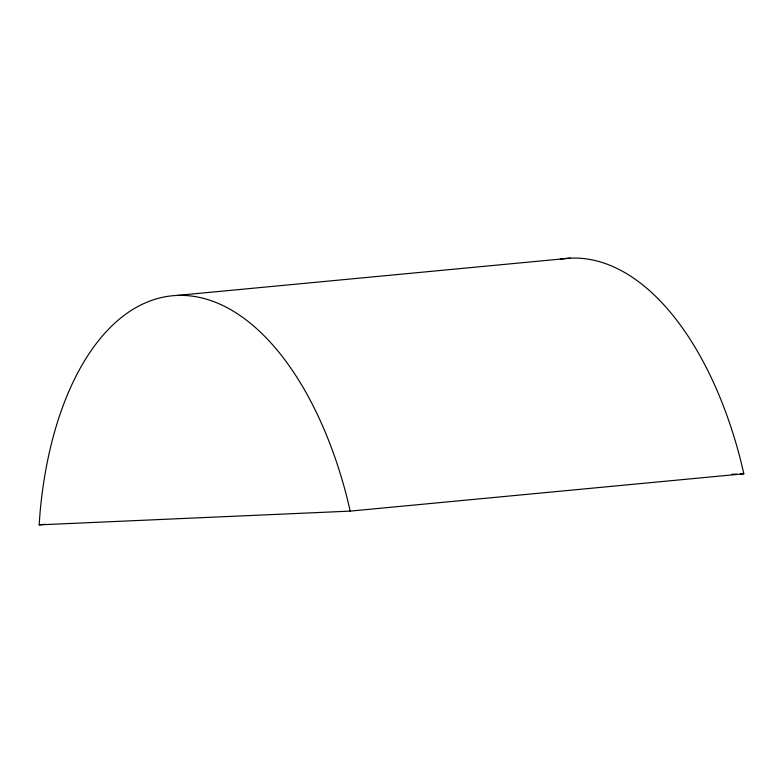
<?xml version="1.0" encoding="UTF-8"?>
<svg xmlns="http://www.w3.org/2000/svg" width="783" height="783" viewBox="0 0 783 783"><rect width="100%" height="100%" fill="white"/><g stroke="black" fill="none" stroke-linecap="round" stroke-linejoin="round"><path stroke-width="1.17" d="M560.325 259.193A303.755 161.376 84.6 0 1 740.708 460.531L743.85 473.793L350.216 511.113L39.15 524.855L40.148 511.407A303.755 161.376 84.6 0 1 176.782 295.465L570.415 258.145M39.15 524.855L45.228 524.277M731.655 474.332L736.529 474.116M740.189 473.96L743.85 473.793M350.216 511.113L347.075 497.851A303.755 161.376 84.6 0 0 176.782 295.465"/></g></svg>
